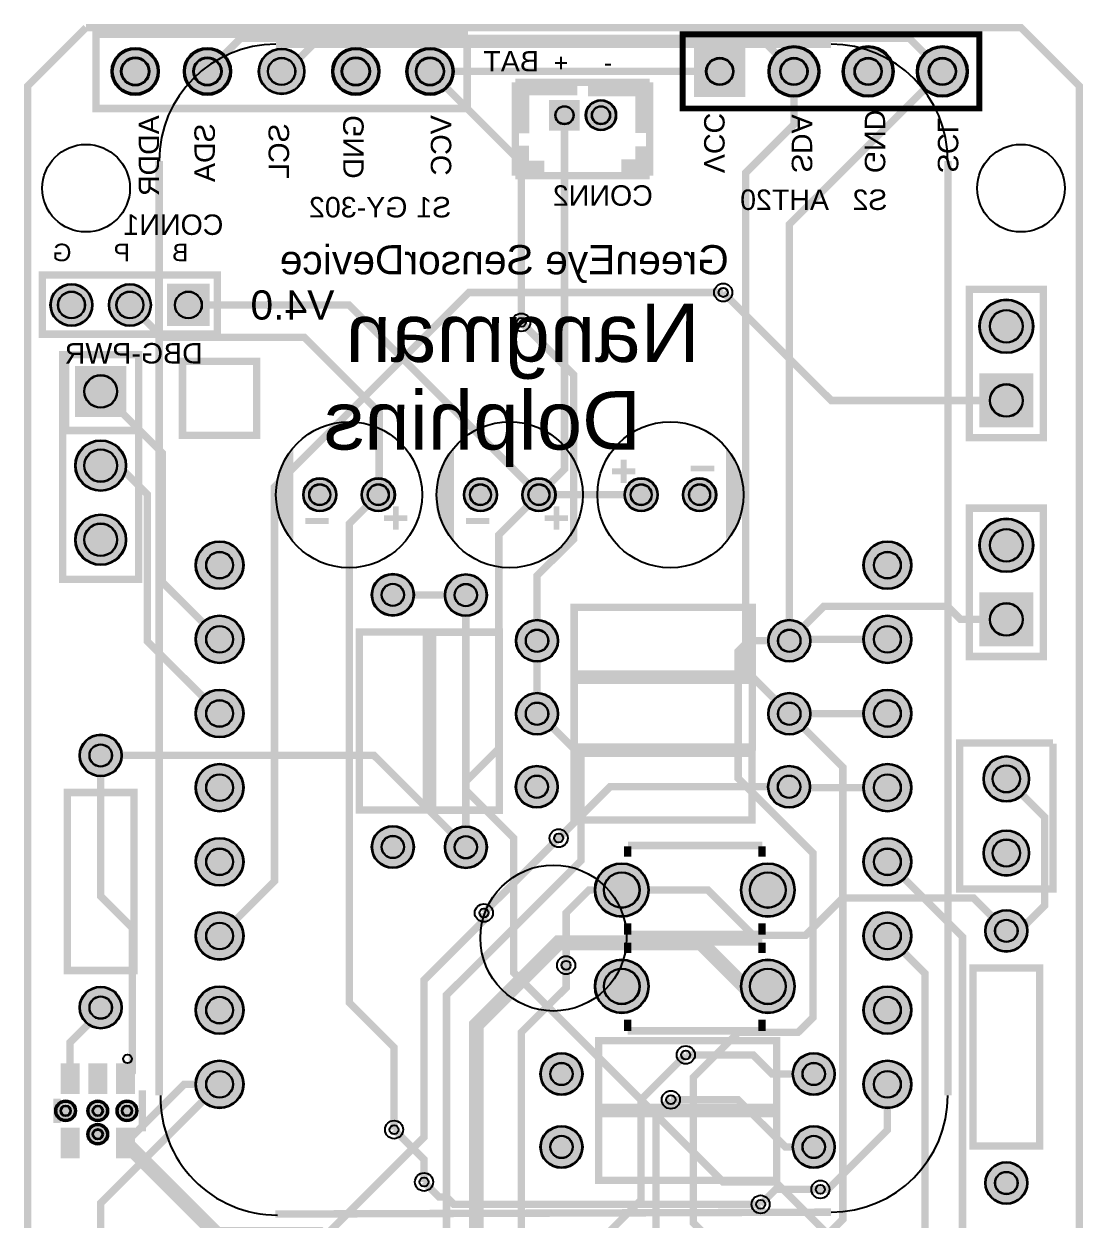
# Model space of a CAD drawing. Header units: millimetres. Extents: x -23 to 13, y -8 to 130.
# Drawn here: x -23.17 to 13.09, y 89.32 to 130.29 of the extents above; entities that cross this region are included whole.
import ezdxf

# ---------------------------------------------------------------- set-up
doc = ezdxf.new("R2010")
doc.units = ezdxf.units.MM
for name, color, linetype, true_color in [('BoardOutLine', 7, 'Continuous', 0xff00ff), ('BottomLayer', 7, 'Continuous', 0x0000ff), ('BottomSilkLayer', 7, 'Continuous', 0x66cc33), ('BottomSolderMaskLayer', 7, 'Continuous', 0xaa00ff), ('Document', 7, 'Continuous', 0xffffff), ('Hole', 7, 'Continuous', 0x222222), ('Multi-Layer', 7, 'Continuous', 0xc0c0c0), ('TopLayer', 7, 'Continuous', 0xff0000), ('TopPasteMaskLayer', 7, 'Continuous', 0x808080), ('TopSilkLayer', 7, 'Continuous', 0xffcc00), ('TopSolderMaskLayer', 7, 'Continuous', 0x800080)]:
    doc.layers.add(name, color=color, linetype=linetype, true_color=true_color)
doc.styles.get("Standard").update_dxf_attribs({"font": 'arial.ttf'})

msp = doc.modelspace()

# ---------------------------------------------------------------- hatches: boundary and pattern name
at = {"layer": 'BottomSolderMaskLayer'}
for points in [[(-20.171, 128.66, 1), (-18.545, 128.66, 1)], [(-17.699, 128.66, 1), (-16.074, 128.66, 1)], [(-12.619, 128.66, 1), (-10.994, 128.66, 1)], [(-10.079, 128.66, 1), (-8.454, 128.66, 1)], [(-0.226, 127.784), (1.526, 127.784), (1.526, 129.536), (-0.226, 129.536)], [(2.314, 128.66, 1), (4.066, 128.66, 1)], [(4.854, 128.66, 1), (6.606, 128.66, 1)], [(7.394, 128.66, 1), (9.146, 128.66, 1)], [(-15.134, 128.66, 1), (-13.559, 128.66, 1)], [(-4.14, 127.685), (-5.19, 127.685), (-5.19, 126.635), (-4.14, 126.635)], [(-3.941, 127.16, 1), (-2.89, 127.16, 1)], [(-22.265, 120.66, 1), (-20.814, 120.66, 1)], [(-20.265, 120.66, 1), (-18.814, 120.66, 1)], [(-16.815, 121.385), (-18.265, 121.385), (-18.265, 119.935), (-16.815, 119.935)], [(9.535, 119.93, 1), (11.386, 119.93, 1)], [(-19.665, 118.575), (-19.665, 116.825), (-21.415, 116.825), (-21.415, 118.575)], [(9.535, 116.465), (9.535, 118.315), (11.385, 118.315), (11.385, 116.465)], [(-21.415, 115.16, 1), (-19.665, 115.16, 1)], [(-13.615, 114.16, 1), (-12.465, 114.16, 1)], [(-11.615, 114.16, 1), (-10.465, 114.16, 1)], [(-8.115, 114.16, 1), (-6.965, 114.16, 1)], [(-6.115, 114.16, 1), (-4.965, 114.16, 1)], [(-2.615, 114.16, 1), (-1.465, 114.16, 1)], [(-0.615, 114.16, 1), (0.535, 114.16, 1)], [(-21.415, 112.62, 1), (-19.665, 112.62, 1)], [(9.535, 112.43, 1), (11.386, 112.43, 1)], [(-17.295, 111.749, 1), (-15.645, 111.749, 1)], [(5.565, 111.749, 1), (7.215, 111.749, 1)], [(-11.265, 110.733, 1), (-9.815, 110.733, 1)], [(-8.765, 110.724, 1), (-7.315, 110.724, 1)], [(9.535, 108.965), (9.535, 110.815), (11.385, 110.815), (11.385, 108.965)], [(-17.295, 109.209, 1), (-15.645, 109.209, 1)], [(-6.329, 109.16, 1), (-4.879, 109.16, 1)], [(2.307, 109.16, 1), (3.757, 109.16, 1)], [(5.565, 109.209, 1), (7.215, 109.209, 1)], [(-17.295, 106.669, 1), (-15.645, 106.669, 1)], [(-6.329, 106.66, 1), (-4.879, 106.66, 1)], [(2.307, 106.66, 1), (3.757, 106.66, 1)], [(5.565, 106.669, 1), (7.215, 106.669, 1)], [(-21.265, 105.232, 1), (-19.815, 105.232, 1)], [(-17.295, 104.129, 1), (-15.645, 104.129, 1)], [(-6.337, 104.16, 1), (-4.887, 104.16, 1)], [(2.299, 104.16, 1), (3.749, 104.16, 1)], [(5.565, 104.129, 1), (7.215, 104.129, 1)], [(9.673, 104.43, 1), (11.247, 104.43, 1)], [(-11.265, 102.097, 1), (-9.815, 102.097, 1)], [(-8.765, 102.088, 1), (-7.315, 102.088, 1)], [(9.673, 101.89, 1), (11.247, 101.89, 1)], [(-17.295, 101.589, 1), (-15.645, 101.589, 1)], [(5.565, 101.589, 1), (7.215, 101.589, 1)], [(-3.629, 100.623, 1), (-1.778, 100.623, 1)], [(1.371, 100.623, 1), (3.222, 100.623, 1)], [(-17.295, 99.049, 1), (-15.645, 99.049, 1)], [(5.565, 99.049, 1), (7.215, 99.049, 1)], [(9.735, 99.224, 1), (11.185, 99.224, 1)], [(-3.629, 97.324, 1), (-1.778, 97.324, 1)], [(1.371, 97.324, 1), (3.222, 97.324, 1)], [(-21.265, 96.596, 1), (-19.815, 96.596, 1)], [(-17.295, 96.509, 1), (-15.645, 96.509, 1)], [(5.565, 96.509, 1), (7.215, 96.509, 1)], [(-5.492, 94.323, 1), (-4.042, 94.323, 1)], [(3.144, 94.323, 1), (4.594, 94.323, 1)], [(-17.295, 93.969, 1), (-15.645, 93.969, 1)], [(5.565, 93.969, 1), (7.215, 93.969, 1)], [(-22.101, 93.06, 1), (-21.379, 93.06, 1)], [(-21.001, 93.06, 1), (-20.279, 93.06, 1)], [(-20.001, 93.06, 1), (-19.279, 93.06, 1)], [(-21.001, 92.26, 1), (-20.279, 92.26, 1)], [(-5.492, 91.823, 1), (-4.042, 91.823, 1)], [(3.144, 91.823, 1), (4.594, 91.823, 1)], [(9.735, 90.588, 1), (11.185, 90.588, 1)]]:
    msp.add_hatch(color=256, dxfattribs=at).paths.add_polyline_path(points)
at = {"layer": 'Document'}
for points in [[(-4.34, 128.26), (-4.34, 127.96), (-6.04, 127.96), (-6.04, 126.66), (-6.34, 126.66), (-6.34, 128.26)], [(-3.74, 128.26), (-3.74, 127.96), (-2.04, 127.96), (-2.04, 126.66), (-1.74, 126.66), (-1.74, 128.26)], [(-6.04, 125.96), (-6.34, 125.96), (-6.34, 125.06), (-5.44, 125.06), (-5.44, 125.46), (-6.04, 125.46)], [(-2.59, 125.41), (-2.59, 125.11), (-1.69, 125.11), (-1.69, 126.01), (-2.09, 126.01), (-2.09, 125.41)], [(-2.74, 114.66), (-2.74, 115.36), (-2.54, 115.36), (-2.54, 114.56), (-2.74, 114.56)], [(-0.24, 115.16), (0.46, 115.16), (0.46, 114.96), (-0.34, 114.96), (-0.34, 115.16)], [(-2.94, 115.06), (-2.24, 115.06), (-2.24, 114.86), (-3.04, 114.86), (-3.04, 115.06)], [(-10.34, 113.66), (-10.34, 112.96), (-10.54, 112.96), (-10.54, 113.76), (-10.34, 113.76)], [(-4.84, 113.66), (-4.84, 112.96), (-5.04, 112.96), (-5.04, 113.76), (-4.84, 113.76)], [(-12.84, 113.16), (-13.54, 113.16), (-13.54, 113.36), (-12.74, 113.36), (-12.74, 113.16)], [(-10.14, 113.26), (-10.84, 113.26), (-10.84, 113.46), (-10.04, 113.46), (-10.04, 113.26)], [(-7.34, 113.16), (-8.04, 113.16), (-8.04, 113.36), (-7.24, 113.36), (-7.24, 113.16)], [(-4.64, 113.26), (-5.34, 113.26), (-5.34, 113.46), (-4.54, 113.46), (-4.54, 113.26)]]:
    msp.add_hatch(color=256, dxfattribs=at).paths.add_polyline_path(points)
at = {"layer": 'Multi-Layer'}
for points in [[(-0.176, 127.835), (1.475, 127.835), (1.475, 129.486), (-0.176, 129.486)], [(2.364, 128.66, 1), (4.015, 128.66, 1)], [(4.904, 128.66, 1), (6.555, 128.66, 1)], [(7.444, 128.66, 1), (9.095, 128.66, 1)], [(-20.12, 128.66, 1), (-18.596, 128.66, 1)], [(-17.648, 128.66, 1), (-16.124, 128.66, 1)], [(-15.108, 128.66, 1), (-13.584, 128.66, 1)], [(-12.568, 128.66, 1), (-11.044, 128.66, 1)], [(-10.028, 128.66, 1), (-8.504, 128.66, 1)], [(-4.165, 127.66), (-5.165, 127.66), (-5.165, 126.66), (-4.165, 126.66)], [(-3.915, 127.16, 1), (-2.915, 127.16, 1)], [(-22.24, 120.66, 1), (-20.84, 120.66, 1)], [(-20.24, 120.66, 1), (-18.84, 120.66, 1)], [(-16.84, 121.36), (-18.24, 121.36), (-18.24, 119.96), (-16.84, 119.96)], [(9.56, 119.93, 1), (11.36, 119.93, 1)], [(-19.69, 118.55), (-19.69, 116.85), (-21.39, 116.85), (-21.39, 118.55)], [(9.56, 116.49), (9.56, 118.29), (11.36, 118.29), (11.36, 116.49)], [(-21.39, 115.16, 1), (-19.69, 115.16, 1)], [(-13.59, 114.16, 1), (-12.49, 114.16, 1)], [(-11.59, 114.16, 1), (-10.49, 114.16, 1)], [(-8.09, 114.16, 1), (-6.99, 114.16, 1)], [(-6.09, 114.16, 1), (-4.99, 114.16, 1)], [(-2.59, 114.16, 1), (-1.49, 114.16, 1)], [(-0.59, 114.16, 1), (0.51, 114.16, 1)], [(-21.39, 112.62, 1), (-19.69, 112.62, 1)], [(9.56, 112.43, 1), (11.36, 112.43, 1)], [(-17.27, 111.749, 1), (-15.67, 111.749, 1)], [(5.59, 111.749, 1), (7.19, 111.749, 1)], [(-11.24, 110.733, 1), (-9.84, 110.733, 1)], [(-8.74, 110.724, 1), (-7.34, 110.724, 1)], [(9.56, 108.99), (9.56, 110.79), (11.36, 110.79), (11.36, 108.99)], [(-17.27, 109.209, 1), (-15.67, 109.209, 1)], [(-6.304, 109.16, 1), (-4.904, 109.16, 1)], [(2.332, 109.16, 1), (3.732, 109.16, 1)], [(5.59, 109.209, 1), (7.19, 109.209, 1)], [(-17.27, 106.669, 1), (-15.67, 106.669, 1)], [(-6.304, 106.66, 1), (-4.904, 106.66, 1)], [(2.332, 106.66, 1), (3.732, 106.66, 1)], [(5.59, 106.669, 1), (7.19, 106.669, 1)], [(-21.24, 105.232, 1), (-19.84, 105.232, 1)], [(-17.27, 104.129, 1), (-15.67, 104.129, 1)], [(5.59, 104.129, 1), (7.19, 104.129, 1)], [(9.698, 104.43, 1), (11.222, 104.43, 1)], [(-6.312, 104.16, 1), (-4.912, 104.16, 1)], [(2.324, 104.16, 1), (3.724, 104.16, 1)], [(-11.24, 102.097, 1), (-9.84, 102.097, 1)], [(-8.74, 102.088, 1), (-7.34, 102.088, 1)], [(9.698, 101.89, 1), (11.222, 101.89, 1)], [(-17.27, 101.589, 1), (-15.67, 101.589, 1)], [(5.59, 101.589, 1), (7.19, 101.589, 1)], [(-3.604, 100.623, 1), (-1.804, 100.623, 1)], [(1.396, 100.623, 1), (3.196, 100.623, 1)], [(-17.27, 99.049, 1), (-15.67, 99.049, 1)], [(5.59, 99.049, 1), (7.19, 99.049, 1)], [(9.76, 99.224, 1), (11.16, 99.224, 1)], [(-3.603, 97.324, 1), (-1.803, 97.324, 1)], [(1.397, 97.324, 1), (3.197, 97.324, 1)], [(-21.24, 96.596, 1), (-19.84, 96.596, 1)], [(-17.27, 96.509, 1), (-15.67, 96.509, 1)], [(5.59, 96.509, 1), (7.19, 96.509, 1)], [(-17.27, 93.969, 1), (-15.67, 93.969, 1)], [(-5.467, 94.323, 1), (-4.067, 94.323, 1)], [(3.169, 94.323, 1), (4.569, 94.323, 1)], [(5.59, 93.969, 1), (7.19, 93.969, 1)], [(-5.467, 91.823, 1), (-4.067, 91.823, 1)], [(3.169, 91.823, 1), (4.569, 91.823, 1)], [(9.76, 90.588, 1), (11.16, 90.588, 1)]]:
    msp.add_hatch(color=256, dxfattribs=at).paths.add_polyline_path(points)
at = {"layer": 'TopLayer'}
for points in [[(-21.29, 93.66), (-21.89, 93.66), (-21.89, 94.66), (-21.29, 94.66)], [(-20.34, 93.66), (-20.94, 93.66), (-20.94, 94.66), (-20.34, 94.66)], [(-19.39, 93.66), (-19.99, 93.66), (-19.99, 94.66), (-19.39, 94.66)], [(-21.29, 91.46), (-21.89, 91.46), (-21.89, 92.46), (-21.29, 92.46)], [(-19.39, 91.46), (-19.99, 91.46), (-19.99, 92.46), (-19.39, 92.46)]]:
    msp.add_hatch(color=256, dxfattribs=at).paths.add_polyline_path(points)
at = {"layer": 'TopPasteMaskLayer'}
for points in [[(-21.29, 93.66), (-21.89, 93.66), (-21.89, 94.66), (-21.29, 94.66)], [(-20.34, 93.66), (-20.94, 93.66), (-20.94, 94.66), (-20.34, 94.66)], [(-19.39, 93.66), (-19.99, 93.66), (-19.99, 94.66), (-19.39, 94.66)], [(-21.29, 91.46), (-21.89, 91.46), (-21.89, 92.46), (-21.29, 92.46)], [(-19.39, 91.46), (-19.99, 91.46), (-19.99, 92.46), (-19.39, 92.46)]]:
    msp.add_hatch(color=256, dxfattribs=at).paths.add_polyline_path(points)
at = {"layer": 'TopSilkLayer'}
for points in [[(-13.945, 112.509), (-13.945, 115.684), (-13.951, 115.678), (-13.998, 115.629), (-14.044, 115.579), (-14.087, 115.528), (-14.13, 115.475), (-14.17, 115.422), (-14.209, 115.366), (-14.246, 115.31), (-14.281, 115.253), (-14.315, 115.194), (-14.346, 115.134), (-14.376, 115.074), (-14.403, 115.012), (-14.429, 114.95), (-14.453, 114.887), (-14.475, 114.823), (-14.495, 114.759), (-14.513, 114.694), (-14.528, 114.628), (-14.542, 114.562), (-14.554, 114.496), (-14.563, 114.429), (-14.57, 114.362), (-14.576, 114.295), (-14.579, 114.227), (-14.58, 114.16), (-14.58, 113.989), (-14.579, 113.928), (-14.576, 113.866), (-14.57, 113.804), (-14.562, 113.743), (-14.552, 113.681), (-14.54, 113.621), (-14.526, 113.561), (-14.51, 113.501), (-14.491, 113.442), (-14.471, 113.383), (-14.448, 113.326), (-14.423, 113.269), (-14.397, 113.213), (-14.368, 113.158), (-14.337, 113.104), (-14.305, 113.052), (-14.27, 113), (-14.234, 112.95), (-14.196, 112.901), (-14.156, 112.854), (-14.115, 112.808), (-14.072, 112.763)], [(-8.445, 112.509), (-8.445, 115.684), (-8.451, 115.678), (-8.498, 115.629), (-8.544, 115.579), (-8.587, 115.528), (-8.63, 115.475), (-8.67, 115.422), (-8.709, 115.366), (-8.746, 115.31), (-8.781, 115.253), (-8.815, 115.194), (-8.846, 115.134), (-8.876, 115.074), (-8.903, 115.012), (-8.929, 114.95), (-8.953, 114.887), (-8.975, 114.823), (-8.995, 114.759), (-9.013, 114.694), (-9.028, 114.628), (-9.042, 114.562), (-9.054, 114.496), (-9.063, 114.429), (-9.07, 114.362), (-9.076, 114.295), (-9.079, 114.227), (-9.08, 114.16), (-9.08, 113.989), (-9.079, 113.928), (-9.076, 113.866), (-9.07, 113.804), (-9.062, 113.743), (-9.052, 113.681), (-9.04, 113.621), (-9.026, 113.561), (-9.01, 113.501), (-8.991, 113.442), (-8.971, 113.383), (-8.948, 113.326), (-8.923, 113.269), (-8.897, 113.213), (-8.868, 113.158), (-8.837, 113.104), (-8.805, 113.052), (-8.77, 113), (-8.734, 112.95), (-8.696, 112.901), (-8.656, 112.854), (-8.615, 112.808), (-8.572, 112.763)], [(0.865, 115.811), (0.865, 112.636), (0.871, 112.642), (0.918, 112.691), (0.964, 112.741), (1.007, 112.792), (1.05, 112.845), (1.09, 112.898), (1.129, 112.954), (1.166, 113.01), (1.201, 113.067), (1.235, 113.126), (1.266, 113.186), (1.296, 113.246), (1.323, 113.308), (1.349, 113.37), (1.373, 113.433), (1.395, 113.497), (1.415, 113.561), (1.433, 113.626), (1.448, 113.692), (1.462, 113.758), (1.474, 113.824), (1.483, 113.891), (1.49, 113.958), (1.496, 114.025), (1.499, 114.093), (1.5, 114.16), (1.5, 114.331), (1.499, 114.393), (1.496, 114.454), (1.49, 114.516), (1.482, 114.577), (1.472, 114.639), (1.46, 114.699), (1.446, 114.76), (1.43, 114.819), (1.411, 114.878), (1.391, 114.937), (1.368, 114.994), (1.343, 115.051), (1.317, 115.107), (1.288, 115.162), (1.257, 115.216), (1.225, 115.268), (1.19, 115.32), (1.154, 115.37), (1.116, 115.419), (1.076, 115.466), (1.035, 115.512), (0.992, 115.557)], [(-2.74, 114.66), (-2.74, 115.36), (-2.54, 115.36), (-2.54, 114.56), (-2.74, 114.56)], [(-0.24, 115.16), (0.46, 115.16), (0.46, 114.96), (-0.34, 114.96), (-0.34, 115.16)], [(-2.94, 115.06), (-2.24, 115.06), (-2.24, 114.86), (-3.04, 114.86), (-3.04, 115.06)], [(-10.34, 113.66), (-10.34, 112.96), (-10.54, 112.96), (-10.54, 113.76), (-10.34, 113.76)], [(-4.84, 113.66), (-4.84, 112.96), (-5.04, 112.96), (-5.04, 113.76), (-4.84, 113.76)], [(-12.84, 113.16), (-13.54, 113.16), (-13.54, 113.36), (-12.74, 113.36), (-12.74, 113.16)], [(-10.14, 113.26), (-10.84, 113.26), (-10.84, 113.46), (-10.04, 113.46), (-10.04, 113.26)], [(-7.34, 113.16), (-8.04, 113.16), (-8.04, 113.36), (-7.24, 113.36), (-7.24, 113.16)], [(-4.64, 113.26), (-5.34, 113.26), (-5.34, 113.46), (-4.54, 113.46), (-4.54, 113.26)]]:
    msp.add_hatch(color=256, dxfattribs=at).paths.add_polyline_path(points)
at = {"layer": 'TopSolderMaskLayer'}
for points in [[(-20.171, 128.66, 1), (-18.545, 128.66, 1)], [(-17.699, 128.66, 1), (-16.074, 128.66, 1)], [(-12.619, 128.66, 1), (-10.994, 128.66, 1)], [(-10.079, 128.66, 1), (-8.454, 128.66, 1)], [(-0.226, 127.784), (1.526, 127.784), (1.526, 129.536), (-0.226, 129.536)], [(2.314, 128.66, 1), (4.066, 128.66, 1)], [(4.854, 128.66, 1), (6.606, 128.66, 1)], [(7.394, 128.66, 1), (9.146, 128.66, 1)], [(-15.134, 128.66, 1), (-13.559, 128.66, 1)], [(-4.14, 127.685), (-5.19, 127.685), (-5.19, 126.635), (-4.14, 126.635)], [(-3.941, 127.16, 1), (-2.89, 127.16, 1)], [(-22.265, 120.66, 1), (-20.814, 120.66, 1)], [(-20.265, 120.66, 1), (-18.814, 120.66, 1)], [(-16.815, 121.385), (-18.265, 121.385), (-18.265, 119.935), (-16.815, 119.935)], [(9.535, 119.93, 1), (11.386, 119.93, 1)], [(-19.665, 118.575), (-19.665, 116.825), (-21.415, 116.825), (-21.415, 118.575)], [(9.535, 116.465), (9.535, 118.315), (11.385, 118.315), (11.385, 116.465)], [(-21.415, 115.16, 1), (-19.665, 115.16, 1)], [(-13.615, 114.16, 1), (-12.465, 114.16, 1)], [(-11.615, 114.16, 1), (-10.465, 114.16, 1)], [(-8.115, 114.16, 1), (-6.965, 114.16, 1)], [(-6.115, 114.16, 1), (-4.965, 114.16, 1)], [(-2.615, 114.16, 1), (-1.465, 114.16, 1)], [(-0.615, 114.16, 1), (0.535, 114.16, 1)], [(-21.415, 112.62, 1), (-19.665, 112.62, 1)], [(9.535, 112.43, 1), (11.386, 112.43, 1)], [(-17.295, 111.749, 1), (-15.645, 111.749, 1)], [(5.565, 111.749, 1), (7.215, 111.749, 1)], [(-11.265, 110.733, 1), (-9.815, 110.733, 1)], [(-8.765, 110.724, 1), (-7.315, 110.724, 1)], [(9.535, 108.965), (9.535, 110.815), (11.385, 110.815), (11.385, 108.965)], [(-17.295, 109.209, 1), (-15.645, 109.209, 1)], [(-6.329, 109.16, 1), (-4.879, 109.16, 1)], [(2.307, 109.16, 1), (3.757, 109.16, 1)], [(5.565, 109.209, 1), (7.215, 109.209, 1)], [(-17.295, 106.669, 1), (-15.645, 106.669, 1)], [(-6.329, 106.66, 1), (-4.879, 106.66, 1)], [(2.307, 106.66, 1), (3.757, 106.66, 1)], [(5.565, 106.669, 1), (7.215, 106.669, 1)], [(-21.265, 105.232, 1), (-19.815, 105.232, 1)], [(-17.295, 104.129, 1), (-15.645, 104.129, 1)], [(-6.337, 104.16, 1), (-4.887, 104.16, 1)], [(2.299, 104.16, 1), (3.749, 104.16, 1)], [(5.565, 104.129, 1), (7.215, 104.129, 1)], [(9.673, 104.43, 1), (11.247, 104.43, 1)], [(-11.265, 102.097, 1), (-9.815, 102.097, 1)], [(-8.765, 102.088, 1), (-7.315, 102.088, 1)], [(9.673, 101.89, 1), (11.247, 101.89, 1)], [(-17.295, 101.589, 1), (-15.645, 101.589, 1)], [(5.565, 101.589, 1), (7.215, 101.589, 1)], [(-3.629, 100.623, 1), (-1.778, 100.623, 1)], [(1.371, 100.623, 1), (3.222, 100.623, 1)], [(-17.295, 99.049, 1), (-15.645, 99.049, 1)], [(5.565, 99.049, 1), (7.215, 99.049, 1)], [(9.735, 99.224, 1), (11.185, 99.224, 1)], [(-3.629, 97.324, 1), (-1.778, 97.324, 1)], [(1.371, 97.324, 1), (3.222, 97.324, 1)], [(-21.265, 96.596, 1), (-19.815, 96.596, 1)], [(-17.295, 96.509, 1), (-15.645, 96.509, 1)], [(5.565, 96.509, 1), (7.215, 96.509, 1)], [(-5.492, 94.323, 1), (-4.042, 94.323, 1)], [(3.144, 94.323, 1), (4.594, 94.323, 1)], [(-21.265, 93.635), (-21.915, 93.635), (-21.915, 94.685), (-21.265, 94.685)], [(-20.315, 93.635), (-20.965, 93.635), (-20.965, 94.685), (-20.315, 94.685)], [(-19.365, 93.635), (-20.015, 93.635), (-20.015, 94.685), (-19.365, 94.685)], [(-17.295, 93.969, 1), (-15.645, 93.969, 1)], [(5.565, 93.969, 1), (7.215, 93.969, 1)], [(-22.101, 93.06, 1), (-21.379, 93.06, 1)], [(-21.001, 93.06, 1), (-20.279, 93.06, 1)], [(-20.001, 93.06, 1), (-19.279, 93.06, 1)], [(-21.001, 92.26, 1), (-20.279, 92.26, 1)], [(-21.265, 91.435), (-21.915, 91.435), (-21.915, 92.485), (-21.265, 92.485)], [(-19.365, 91.435), (-20.015, 91.435), (-20.015, 92.485), (-19.365, 92.485)], [(-5.492, 91.823, 1), (-4.042, 91.823, 1)], [(3.144, 91.823, 1), (4.594, 91.823, 1)], [(9.735, 90.588, 1), (11.185, 90.588, 1)]]:
    msp.add_hatch(color=256, dxfattribs=at).paths.add_polyline_path(points)

# ---------------------------------------------------------------- linework, layer by layer
at = {"layer": 'BoardOutLine', "const_width": 0.254}
for points in [[(-9.54, -0.841), (-9.54, -3.841), (-12.1, -7.9), (-23.041, 1.696), (-23.04, 128.161), (-21.041, 130.16)], [(-21.041, 130.16), (10.961, 130.16), (12.251, 128.869), (12.959, 128.161), (12.959, 66.159), (12.959, 1.696), (2, -7.9), (-0.541, -3.841), (-0.541, -0.841), (-0.541, 64.16), (-2.54, 66.159), (-7.541, 66.159)]]:
    msp.add_lwpolyline(points, dxfattribs=at)
at = {"layer": 'BottomLayer', "const_width": 0.254}
for points in [[(-16.886, 128.66), (-15.754, 129.792), (2.058, 129.792), (3.19, 128.66)], [(3.032, 106.66), (1.536, 108.156), (1.536, 125.184), (3.19, 126.838), (3.19, 128.66)], [(3.032, 109.16), (3.032, 123.422), (8.27, 128.66)], [(-16.47, 99.049), (-14.592, 100.927), (-14.592, 114.432), (-7.936, 121.088), (0.768, 121.088)], [(-6.144, 120.064), (-4.352, 118.272), (-4.352, 112.64), (-5.604, 111.388), (-5.604, 109.16)], [(-11.04, 114.16), (-12.032, 113.168), (-12.032, 96.768), (-10.496, 95.232), (-10.496, 92.416)], [(-8.041, 110.723), (-10.541, 110.734)], [(11.524, 82.161), (11.024, 82.161), (2.561, 90.624), (0.767, 90.624), (-6.4, 97.792), (-6.4, 102.4), (-8.041, 104.041), (-8.041, 110.723)], [(3.032, 109.16), (4.208, 110.336), (8.448, 110.336), (8.894, 109.89), (10.46, 109.89)], [(3.032, 109.16), (3.081, 109.209), (6.39, 109.209)], [(3.033, 106.659), (6.391, 106.67)], [(-4.864, 102.4), (-3.104, 104.16), (3.024, 104.16)], [(3.024, 104.16), (3.055, 104.129), (6.39, 104.129)], [(-4.608, 98.048), (-4.608, 99.84), (-3.825, 100.623), (-2.704, 100.623)], [(10.46, 99.224), (9.332, 100.352), (4.864, 100.352), (3.584, 99.072), (1.792, 99.072), (0.241, 100.623), (-2.704, 100.623)], [(-14.08, 87.552), (-9.472, 92.16), (-9.472, 97.536), (-7.424, 99.584), (-7.424, 99.84)], [(-0.512, 94.976), (1.792, 94.976), (2.445, 94.323), (3.868, 94.323)], [(-16.47, 93.969), (-20.54, 89.899), (-20.54, 87.93)], [(4.096, 90.368), (4.352, 90.368), (6.39, 92.406), (6.39, 93.969)], [(-1.024, 93.44), (1.28, 93.44), (2.896, 91.824), (3.868, 91.824)], [(-9.472, 90.624), (-8.96, 90.112), (-8.704, 90.112), (-8.448, 89.856), (2.048, 89.856)]]:
    msp.add_lwpolyline(points, dxfattribs=at)
at = {"layer": 'BottomSilkLayer'}
for points, const_width in [([(-20.697, 127.39), (-20.697, 129.93), (-18.411, 129.93), (-15.363, 129.93), (-7.969, 129.93), (-7.997, 129.93), (-7.997, 127.39), (-20.697, 127.39)], 0.254), ([(1.285, 127.39), (9.54, 127.39), (9.54, 129.93), (-0.62, 129.93), (-0.62, 127.39), (1.285, 127.39)], 0.203), ([(-16.549, 121.685), (-22.541, 121.685), (-22.541, 119.66), (-16.549, 119.66), (-16.549, 121.685)], 0.254)]:
    msp.add_lwpolyline(points, close=True, dxfattribs=dict(at, const_width=const_width))
at = {"layer": 'BottomSilkLayer', "const_width": 0.254}
for points in [[(-4.357, 128.29), (-4.357, 127.971), (-5.995, 127.971), (-5.995, 126.668), (-6.347, 126.668)], [(-1.747, 128.29), (-6.347, 128.29)], [(-6.347, 128.29), (-6.347, 125.09)], [(-3.734, 128.29), (-3.734, 127.938), (-2.111, 127.938), (-2.111, 126.676), (-1.747, 126.676)], [(-1.747, 128.29), (-1.747, 125.09)], [(-6.347, 125.988), (-6.003, 125.988), (-6.003, 125.472), (-5.479, 125.472), (-5.479, 125.09)], [(-1.747, 125.972), (-2.111, 125.972), (-2.111, 125.521), (-2.595, 125.521), (-2.595, 125.09)], [(-1.747, 125.09), (-6.347, 125.09)], [(-18.554, 121.685), (-18.554, 119.66)]]:
    msp.add_lwpolyline(points, dxfattribs=at)
at = {"layer": 'BottomSolderMaskLayer'}
for centre, radius in [((-19.358, 128.66), 0.813), ((-16.886, 128.66), 0.813), ((-11.806, 128.66), 0.813), ((-9.266, 128.66), 0.813), ((3.19, 128.66), 0.876), ((5.73, 128.66), 0.876), ((8.27, 128.66), 0.876), ((-19.358, 128.66), 0.488), ((-16.887, 128.66), 0.488), ((-14.346, 128.66), 0.787), ((-14.347, 128.66), 0.472), ((-11.807, 128.66), 0.488), ((-9.267, 128.66), 0.488), ((0.65, 128.66), 0.472), ((3.19, 128.66), 0.472), ((5.73, 128.66), 0.472), ((8.27, 128.66), 0.472), ((-4.665, 127.16), 0.315), ((-3.415, 127.16), 0.525), ((-3.415, 127.16), 0.315), ((-21.54, 120.66), 0.725), ((-19.54, 120.66), 0.725), ((-21.54, 120.66), 0.466), ((-19.54, 120.66), 0.466), ((-17.54, 120.66), 0.466), ((10.46, 119.93), 0.925), ((10.46, 119.93), 0.566), ((-20.54, 117.7), 0.566), ((10.46, 117.39), 0.566), ((-20.54, 115.16), 0.875), ((-20.54, 115.16), 0.566), ((-13.04, 114.16), 0.575), ((-11.04, 114.16), 0.575), ((-7.54, 114.16), 0.575), ((-5.54, 114.16), 0.575), ((-2.04, 114.16), 0.575), ((-0.04, 114.16), 0.575), ((-13.04, 114.16), 0.366), ((-11.04, 114.16), 0.366), ((-7.54, 114.16), 0.366), ((-5.54, 114.16), 0.366), ((-2.04, 114.16), 0.366), ((-0.04, 114.16), 0.366), ((-20.54, 112.62), 0.875), ((-20.54, 112.62), 0.566), ((10.46, 112.43), 0.925), ((10.46, 112.43), 0.566), ((-16.47, 111.749), 0.825), ((6.39, 111.749), 0.825), ((-16.47, 111.749), 0.464), ((6.39, 111.749), 0.464), ((-10.54, 110.733), 0.725), ((-8.04, 110.724), 0.725), ((-10.54, 110.733), 0.388), ((-8.04, 110.724), 0.388), ((10.46, 109.89), 0.566), ((-16.47, 109.209), 0.825), ((-5.604, 109.16), 0.725), ((3.032, 109.16), 0.725), ((6.39, 109.209), 0.825), ((-16.47, 109.209), 0.464), ((-5.604, 109.16), 0.388), ((3.032, 109.16), 0.388), ((6.39, 109.209), 0.464), ((-16.47, 106.669), 0.825), ((-5.604, 106.66), 0.725), ((3.032, 106.66), 0.725), ((6.39, 106.669), 0.825), ((-16.47, 106.669), 0.464), ((-5.604, 106.66), 0.388), ((3.032, 106.66), 0.388), ((6.39, 106.669), 0.464), ((-20.54, 105.232), 0.725), ((-20.54, 105.232), 0.388), ((-16.47, 104.129), 0.825), ((-5.612, 104.16), 0.725), ((3.024, 104.16), 0.725), ((6.39, 104.129), 0.825), ((10.46, 104.43), 0.787), ((10.46, 104.43), 0.472), ((-16.47, 104.129), 0.464), ((-5.612, 104.16), 0.388), ((3.024, 104.16), 0.388), ((6.39, 104.129), 0.464), ((-10.54, 102.097), 0.725), ((-10.54, 102.097), 0.388), ((-8.04, 102.088), 0.725), ((-8.04, 102.088), 0.388), ((10.46, 101.89), 0.787), ((-16.47, 101.589), 0.825), ((-16.47, 101.589), 0.464), ((6.39, 101.589), 0.825), ((6.39, 101.589), 0.464), ((10.46, 101.89), 0.472), ((-2.704, 100.623), 0.925), ((-2.704, 100.623), 0.617), ((2.296, 100.623), 0.925), ((2.296, 100.623), 0.617), ((-16.47, 99.049), 0.825), ((6.39, 99.049), 0.825), ((10.46, 99.224), 0.725), ((10.46, 99.224), 0.388), ((-16.47, 99.049), 0.464), ((6.39, 99.049), 0.464), ((-2.703, 97.324), 0.925), ((-2.704, 97.323), 0.617), ((2.297, 97.324), 0.925), ((2.296, 97.323), 0.617), ((-20.54, 96.596), 0.725), ((-16.47, 96.509), 0.825), ((6.39, 96.509), 0.825), ((-20.54, 96.596), 0.388), ((-16.47, 96.509), 0.464), ((6.39, 96.509), 0.464), ((-4.767, 94.323), 0.725), ((3.869, 94.323), 0.725), ((-16.47, 93.969), 0.825), ((-4.768, 94.323), 0.388), ((3.868, 94.323), 0.388), ((6.39, 93.969), 0.825), ((-16.47, 93.969), 0.464), ((6.39, 93.969), 0.464), ((-21.74, 93.06), 0.361), ((-20.64, 93.06), 0.361), ((-19.64, 93.06), 0.361), ((-21.74, 93.06), 0.18), ((-20.64, 93.06), 0.18), ((-19.64, 93.06), 0.18), ((-20.64, 92.26), 0.361), ((-20.64, 92.26), 0.18), ((-4.767, 91.823), 0.725), ((-4.768, 91.824), 0.388), ((3.869, 91.823), 0.725), ((3.868, 91.824), 0.388), ((10.46, 90.588), 0.725), ((10.46, 90.588), 0.388)]:
    msp.add_circle(centre, radius, dxfattribs=at)
at = {"layer": 'Document'}
msp.add_circle((-19.624, 94.838), 0.15, dxfattribs=at)
at = {"layer": 'Hole'}
for centre in [(0.768, 121.088), (-6.144, 120.064), (-4.864, 102.4), (-7.424, 99.84), (-4.608, 98.048), (-0.512, 94.976), (-1.024, 93.44), (-21.74, 93.06), (-20.64, 93.06), (-19.64, 93.06), (-20.64, 92.26), (-10.496, 92.416), (-9.472, 90.624), (4.096, 90.368), (2.048, 89.856)]:
    msp.add_circle(centre, 0.155, dxfattribs=at)
at = {"layer": 'Multi-Layer'}
for centre, radius in [((3.19, 128.66), 0.826), ((5.73, 128.66), 0.826), ((8.27, 128.66), 0.826), ((-19.358, 128.66), 0.762), ((-19.358, 128.66), 0.457), ((-16.886, 128.66), 0.762), ((-16.887, 128.66), 0.457), ((-14.346, 128.66), 0.762), ((-14.347, 128.66), 0.457), ((-11.806, 128.66), 0.762), ((-11.807, 128.66), 0.457), ((-9.266, 128.66), 0.762), ((-9.267, 128.66), 0.457), ((0.65, 128.66), 0.445), ((3.19, 128.66), 0.445), ((5.73, 128.66), 0.445), ((8.27, 128.66), 0.445), ((-4.665, 127.16), 0.3), ((-3.415, 127.16), 0.5), ((-3.415, 127.16), 0.3), ((-21.04, 124.66), 1.5), ((10.96, 124.66), 1.5), ((-21.54, 120.66), 0.7), ((-19.54, 120.66), 0.7), ((0.768, 121.088), 0.31), ((-21.54, 120.66), 0.45), ((-19.54, 120.66), 0.45), ((-17.54, 120.66), 0.45), ((10.46, 119.93), 0.9), ((10.46, 119.93), 0.55), ((-6.144, 120.064), 0.31), ((-20.54, 117.7), 0.55), ((10.46, 117.39), 0.55), ((-20.54, 115.16), 0.85), ((-20.54, 115.16), 0.55), ((-13.04, 114.16), 0.55), ((-13.04, 114.16), 0.35), ((-11.04, 114.16), 0.55), ((-11.04, 114.16), 0.35), ((-7.54, 114.16), 0.55), ((-7.54, 114.16), 0.35), ((-5.54, 114.16), 0.55), ((-5.54, 114.16), 0.35), ((-2.04, 114.16), 0.55), ((-2.04, 114.16), 0.35), ((-0.04, 114.16), 0.55), ((-0.04, 114.16), 0.35), ((-20.54, 112.62), 0.85), ((-20.54, 112.62), 0.55), ((10.46, 112.43), 0.9), ((10.46, 112.43), 0.55), ((-16.47, 111.749), 0.8), ((6.39, 111.749), 0.8), ((-16.47, 111.749), 0.45), ((6.39, 111.749), 0.45), ((-10.54, 110.733), 0.7), ((-10.54, 110.733), 0.375), ((-8.04, 110.724), 0.7), ((-8.04, 110.724), 0.375), ((10.46, 109.89), 0.55), ((-16.47, 109.209), 0.8), ((-5.604, 109.16), 0.7), ((3.032, 109.16), 0.7), ((6.39, 109.209), 0.8), ((-16.47, 109.209), 0.45), ((-5.604, 109.16), 0.375), ((3.032, 109.16), 0.375), ((6.39, 109.209), 0.45), ((-16.47, 106.669), 0.8), ((-5.604, 106.66), 0.7), ((3.032, 106.66), 0.7), ((6.39, 106.669), 0.8), ((-16.47, 106.669), 0.45), ((-5.604, 106.66), 0.375), ((3.032, 106.66), 0.375), ((6.39, 106.669), 0.45), ((-20.54, 105.232), 0.7), ((-20.54, 105.232), 0.375), ((-16.47, 104.129), 0.8), ((6.39, 104.129), 0.8), ((10.46, 104.43), 0.762), ((10.46, 104.43), 0.457), ((-16.47, 104.129), 0.45), ((-5.612, 104.16), 0.7), ((-5.612, 104.16), 0.375), ((3.024, 104.16), 0.7), ((3.024, 104.16), 0.375), ((6.39, 104.129), 0.45), ((-10.54, 102.097), 0.7), ((-10.54, 102.097), 0.375), ((-8.04, 102.088), 0.7), ((-8.04, 102.088), 0.375), ((-4.864, 102.4), 0.31), ((10.46, 101.89), 0.762), ((-16.47, 101.589), 0.8), ((-16.47, 101.589), 0.45), ((6.39, 101.589), 0.8), ((6.39, 101.589), 0.45), ((10.46, 101.89), 0.457), ((-2.704, 100.623), 0.9), ((-2.704, 100.623), 0.6), ((2.296, 100.623), 0.9), ((2.296, 100.623), 0.6), ((-7.424, 99.84), 0.31), ((-16.47, 99.049), 0.8), ((6.39, 99.049), 0.8), ((10.46, 99.224), 0.7), ((10.46, 99.224), 0.375), ((-16.47, 99.049), 0.45), ((6.39, 99.049), 0.45), ((-4.608, 98.048), 0.31), ((-2.703, 97.324), 0.9), ((-2.704, 97.323), 0.6), ((2.297, 97.324), 0.9), ((2.296, 97.323), 0.6), ((-20.54, 96.596), 0.7), ((-16.47, 96.509), 0.8), ((6.39, 96.509), 0.8), ((-20.54, 96.596), 0.375), ((-16.47, 96.509), 0.45), ((6.39, 96.509), 0.45), ((-0.512, 94.976), 0.31), ((-16.47, 93.969), 0.8), ((-4.767, 94.323), 0.7), ((-4.768, 94.323), 0.375), ((3.869, 94.323), 0.7), ((3.868, 94.323), 0.375), ((6.39, 93.969), 0.8), ((-16.47, 93.969), 0.45), ((6.39, 93.969), 0.45), ((-1.024, 93.44), 0.31), ((-21.74, 93.06), 0.31), ((-21.74, 93.06), 0.31), ((-21.74, 93.06), 0.155), ((-20.64, 93.06), 0.31), ((-20.64, 93.06), 0.31), ((-20.64, 93.06), 0.155), ((-19.64, 93.06), 0.31), ((-19.64, 93.06), 0.31), ((-19.64, 93.06), 0.155), ((-10.496, 92.416), 0.31), ((-20.64, 92.26), 0.31), ((-20.64, 92.26), 0.31), ((-20.64, 92.26), 0.155), ((-4.767, 91.823), 0.7), ((-4.768, 91.824), 0.375), ((3.869, 91.823), 0.7), ((3.868, 91.824), 0.375), ((10.46, 90.588), 0.7), ((10.46, 90.588), 0.375), ((-9.472, 90.624), 0.31), ((4.096, 90.368), 0.31), ((2.048, 89.856), 0.31)]:
    msp.add_circle(centre, radius, dxfattribs=at)
at = {"layer": 'TopLayer'}
for points, const_width in [([(-14.346, 128.66), (-14.188, 128.66), (-13.056, 129.792), (7.138, 129.792), (8.27, 128.66)], 0.254), ([(-9.266, 128.661), (0.651, 128.661)], 0.254), ([(-9.266, 128.66), (-6.144, 125.537), (-6.144, 120.064)], 0.254), ([(-4.665, 127.16), (-4.665, 115.035), (-5.54, 114.16)], 0.254), ([(0.768, 121.088), (4.466, 117.39), (10.46, 117.39)], 0.254), ([(-19.54, 120.66), (-18.432, 119.552), (-13.568, 119.552), (-11.008, 116.992), (-11.008, 114.192), (-11.04, 114.16)], 0.254), ([(-5.54, 114.16), (-12.04, 120.66), (-17.54, 120.66)], 0.254), ([(-20.54, 117.7), (-18.432, 115.592), (-18.432, 111.171), (-16.47, 109.209)], 0.254), ([(-20.54, 115.16), (-19.928, 115.16), (-18.944, 114.176), (-18.944, 109.143), (-16.47, 106.669)], 0.254), ([(-5.54, 114.16), (-6.912, 112.788), (-6.912, 105.472), (-8.04, 104.344), (-8.04, 102.088)], 0.254), ([(-2.04, 114.16), (-5.54, 114.16)], 0.254), ([(-5.604, 109.16), (-5.604, 106.66)], 0.254), ([(0.811, 88.161), (-0.256, 89.227), (-0.256, 94.208), (1.281, 95.745), (3.328, 95.745), (3.841, 96.256), (3.841, 101.889), (1.281, 104.447), (1.281, 108.801), (1.641, 109.161), (3.033, 109.161)], 0.254), ([(-8.99, 85.16), (-8.704, 85.446), (-8.704, 97.024), (-4.096, 101.632), (-4.096, 105.216), (-5.54, 106.66), (-5.604, 106.66)], 0.254), ([(3.033, 106.659), (4.864, 104.828), (4.864, 89.344), (3.841, 88.321), (2.304, 88.321), (1.644, 87.66), (0.811, 87.66)], 0.254), ([(-20.54, 105.232), (-20.54, 100.412), (-19.456, 99.328), (-19.456, 94.394), (-19.69, 94.16)], 0.254), ([(-8.04, 102.088), (-11.184, 105.232), (-20.54, 105.232)], 0.254), ([(10.46, 104.43), (11.776, 103.114), (11.776, 100.096), (10.904, 99.224), (10.46, 99.224)], 0.254), ([(-7.424, 99.84), (-4.864, 102.4)], 0.254), ([(5.121, 81.409), (5.121, 82.433), (8.959, 86.273), (8.959, 99.019), (6.391, 101.59)], 0.254), ([(-11.539, -2.84), (-12.075, -2.304), (-17.297, -2.304), (-22.016, 2.415), (-22.016, 65.28), (-19.713, 67.584), (-11.008, 67.584), (-8.448, 70.144), (-8.448, 73.985), (-3.327, 79.103), (-3.327, 81.409), (-2.816, 81.92), (-2.047, 81.92), (-1.023, 80.896), (3.071, 80.896), (4.608, 82.433), (4.608, 83.456), (7.679, 86.527), (7.679, 97.759), (6.391, 99.05)], 0.254), ([(-8.99, 85.16), (-7.68, 86.47), (-7.68, 96), (-4.864, 98.816), (0, 98.816), (1.492, 97.324), (2.296, 97.324)], 0.508), ([(-3.89, 86.66), (-4.74, 86.66), (-5.632, 87.552), (-6.144, 88.064), (-6.144, 95.744), (-4.608, 97.28), (-4.608, 98.048)], 0.254), ([(-20.54, 96.596), (-20.54, 96.452), (-21.59, 95.402), (-21.59, 94.16)], 0.254), ([(-3.89, 88.16), (-2.048, 90.002), (-2.048, 92.672), (-2.048, 93.44), (-0.512, 94.976)], 0.254), ([(-19.69, 91.96), (-17.681, 93.969), (-16.47, 93.969)], 0.254), ([(-3.89, 87.66), (-2.816, 87.66), (-1.536, 88.94), (-1.536, 92.928), (-1.024, 93.44)], 0.254), ([(-19.69, 91.96), (-16.562, 88.832), (-13.056, 88.832), (-9.384, 85.16), (-8.99, 85.16)], 0.508), ([(-10.496, 92.416), (-9.472, 91.392), (-9.472, 90.624)], 0.254), ([(2.048, 89.857), (2.561, 90.368), (4.095, 90.368)], 0.254)]:
    msp.add_lwpolyline(points, dxfattribs=dict(at, const_width=const_width))
at = {"layer": 'TopSilkLayer', "const_width": 0.254}
for points in [[(4.46, 129.59), (-14.54, 129.59)], [(-18.54, 93.59), (-18.54, 125.59)], [(8.46, 125.59), (8.46, 93.59)], [(12.06, 105.66), (8.86, 105.66), (8.86, 100.66), (12.06, 100.66), (12.06, 105.64)], [(-2.504, 102.123), (-2.504, 101.766)], [(-2.49, 102.147), (2.11, 102.147)], [(2.096, 102.123), (2.096, 101.766)], [(-2.504, 99.099), (-2.504, 99.48)], [(2.096, 99.099), (2.096, 99.48)], [(2.096, 99.099), (-2.504, 99.099)], [(-2.504, 98.823), (-2.504, 98.466)], [(-2.49, 98.847), (2.11, 98.847)], [(2.096, 98.823), (2.096, 98.466)], [(-2.504, 95.799), (-2.504, 96.18)], [(2.096, 95.799), (2.096, 96.18)], [(2.096, 95.799), (-2.504, 95.799)], [(-19.116, 92.362), (-19.116, 93.759)], [(-22.037, 92.638), (-22.037, 93.482)], [(-20.259, 92.171), (-21.021, 92.171)], [(4.46, 89.59), (-14.565, 89.524)]]:
    msp.add_lwpolyline(points, dxfattribs=at)
for points in [[(9.19, 116.12), (9.19, 121.2), (11.73, 121.2), (11.73, 116.12), (9.19, 116.12)], [(-19.24, 118.96), (-19.24, 111.26), (-21.84, 111.26), (-21.84, 118.96), (-19.24, 118.96)], [(-19.24, 118.96), (-19.24, 116.36), (-21.74, 116.36), (-21.74, 118.96), (-19.24, 118.96)], [(-17.74, 118.734), (-15.2, 118.734), (-15.2, 116.194), (-17.74, 116.194), (-17.74, 118.734)], [(9.19, 108.62), (9.19, 113.7), (11.73, 113.7), (11.73, 108.62), (9.19, 108.62)], [(1.762, 108.017), (-4.334, 108.017), (-4.334, 110.303), (1.762, 110.303), (1.762, 108.017)], [(-9.397, 109.463), (-9.397, 103.367), (-11.683, 103.367), (-11.683, 109.463), (-9.397, 109.463)], [(-9.183, 103.358), (-9.183, 109.454), (-6.897, 109.454), (-6.897, 103.358), (-9.183, 103.358)], [(1.762, 105.517), (-4.334, 105.517), (-4.334, 107.803), (1.762, 107.803), (1.762, 105.517)], [(-4.342, 105.303), (1.754, 105.303), (1.754, 103.017), (-4.342, 103.017), (-4.342, 105.303)], [(-19.397, 103.962), (-19.397, 97.866), (-21.683, 97.866), (-21.683, 103.962), (-19.397, 103.962)], [(9.317, 91.858), (9.317, 97.954), (11.603, 97.954), (11.603, 91.858), (9.317, 91.858)], [(-3.498, 95.466), (2.598, 95.466), (2.598, 93.18), (-3.498, 93.18), (-3.498, 95.466)], [(-3.498, 92.967), (2.598, 92.967), (2.598, 90.681), (-3.498, 90.681), (-3.498, 92.967)]]:
    msp.add_lwpolyline(points, close=True, dxfattribs=at)
at = {"layer": 'TopSilkLayer'}
for centre in [(-12.04, 114.16), (-6.54, 114.16), (-1.04, 114.16), (-5.04, 98.979)]:
    msp.add_circle(centre, 2.5, dxfattribs=at)
for centre, start, end in [((-14.54, 125.59), 90, 180), ((4.46, 125.59), 0, 90), ((-14.489, 93.488), 178.6217, 270), ((4.46, 93.59), 270, 360)]:
    msp.add_arc(centre, 4, start, end, dxfattribs=at)
at = {"layer": 'TopSolderMaskLayer'}
for centre, radius in [((-19.358, 128.66), 0.813), ((-16.886, 128.66), 0.813), ((-11.806, 128.66), 0.813), ((-9.266, 128.66), 0.813), ((3.19, 128.66), 0.876), ((5.73, 128.66), 0.876), ((8.27, 128.66), 0.876), ((-19.358, 128.66), 0.488), ((-16.887, 128.66), 0.488), ((-14.346, 128.66), 0.787), ((-14.347, 128.66), 0.472), ((-11.807, 128.66), 0.488), ((-9.267, 128.66), 0.488), ((0.65, 128.66), 0.472), ((3.19, 128.66), 0.472), ((5.73, 128.66), 0.472), ((8.27, 128.66), 0.472), ((-4.665, 127.16), 0.315), ((-3.415, 127.16), 0.525), ((-3.415, 127.16), 0.315), ((-21.54, 120.66), 0.725), ((-19.54, 120.66), 0.725), ((-21.54, 120.66), 0.466), ((-19.54, 120.66), 0.466), ((-17.54, 120.66), 0.466), ((10.46, 119.93), 0.925), ((10.46, 119.93), 0.566), ((-20.54, 117.7), 0.566), ((10.46, 117.39), 0.566), ((-20.54, 115.16), 0.875), ((-20.54, 115.16), 0.566), ((-13.04, 114.16), 0.575), ((-11.04, 114.16), 0.575), ((-7.54, 114.16), 0.575), ((-5.54, 114.16), 0.575), ((-2.04, 114.16), 0.575), ((-0.04, 114.16), 0.575), ((-13.04, 114.16), 0.366), ((-11.04, 114.16), 0.366), ((-7.54, 114.16), 0.366), ((-5.54, 114.16), 0.366), ((-2.04, 114.16), 0.366), ((-0.04, 114.16), 0.366), ((-20.54, 112.62), 0.875), ((-20.54, 112.62), 0.566), ((10.46, 112.43), 0.925), ((10.46, 112.43), 0.566), ((-16.47, 111.749), 0.825), ((6.39, 111.749), 0.825), ((-16.47, 111.749), 0.464), ((6.39, 111.749), 0.464), ((-10.54, 110.733), 0.725), ((-8.04, 110.724), 0.725), ((-10.54, 110.733), 0.388), ((-8.04, 110.724), 0.388), ((10.46, 109.89), 0.566), ((-16.47, 109.209), 0.825), ((-5.604, 109.16), 0.725), ((3.032, 109.16), 0.725), ((6.39, 109.209), 0.825), ((-16.47, 109.209), 0.464), ((-5.604, 109.16), 0.388), ((3.032, 109.16), 0.388), ((6.39, 109.209), 0.464), ((-16.47, 106.669), 0.825), ((-5.604, 106.66), 0.725), ((3.032, 106.66), 0.725), ((6.39, 106.669), 0.825), ((-16.47, 106.669), 0.464), ((-5.604, 106.66), 0.388), ((3.032, 106.66), 0.388), ((6.39, 106.669), 0.464), ((-20.54, 105.232), 0.725), ((-20.54, 105.232), 0.388), ((-16.47, 104.129), 0.825), ((-5.612, 104.16), 0.725), ((3.024, 104.16), 0.725), ((6.39, 104.129), 0.825), ((10.46, 104.43), 0.787), ((10.46, 104.43), 0.472), ((-16.47, 104.129), 0.464), ((-5.612, 104.16), 0.388), ((3.024, 104.16), 0.388), ((6.39, 104.129), 0.464), ((-10.54, 102.097), 0.725), ((-10.54, 102.097), 0.388), ((-8.04, 102.088), 0.725), ((-8.04, 102.088), 0.388), ((10.46, 101.89), 0.787), ((-16.47, 101.589), 0.825), ((-16.47, 101.589), 0.464), ((6.39, 101.589), 0.825), ((6.39, 101.589), 0.464), ((10.46, 101.89), 0.472), ((-2.704, 100.623), 0.925), ((-2.704, 100.623), 0.617), ((2.296, 100.623), 0.925), ((2.296, 100.623), 0.617), ((-16.47, 99.049), 0.825), ((6.39, 99.049), 0.825), ((10.46, 99.224), 0.725), ((10.46, 99.224), 0.388), ((-16.47, 99.049), 0.464), ((6.39, 99.049), 0.464), ((-2.703, 97.324), 0.925), ((-2.704, 97.323), 0.617), ((2.297, 97.324), 0.925), ((2.296, 97.323), 0.617), ((-20.54, 96.596), 0.725), ((-16.47, 96.509), 0.825), ((6.39, 96.509), 0.825), ((-20.54, 96.596), 0.388), ((-16.47, 96.509), 0.464), ((6.39, 96.509), 0.464), ((-4.767, 94.323), 0.725), ((3.869, 94.323), 0.725), ((-16.47, 93.969), 0.825), ((-4.768, 94.323), 0.388), ((3.868, 94.323), 0.388), ((6.39, 93.969), 0.825), ((-16.47, 93.969), 0.464), ((6.39, 93.969), 0.464), ((-21.74, 93.06), 0.361), ((-20.64, 93.06), 0.361), ((-19.64, 93.06), 0.361), ((-21.74, 93.06), 0.18), ((-20.64, 93.06), 0.18), ((-19.64, 93.06), 0.18), ((-20.64, 92.26), 0.361), ((-20.64, 92.26), 0.18), ((-4.767, 91.823), 0.725), ((-4.768, 91.824), 0.388), ((3.869, 91.823), 0.725), ((3.868, 91.824), 0.388), ((10.46, 90.588), 0.725), ((10.46, 90.588), 0.388)]:
    msp.add_circle(centre, radius, dxfattribs=at)

# ---------------------------------------------------------------- texts
at = {"layer": 'BottomSilkLayer', "text_generation_flag": 2}
for s, height, p in [('BAT', 0.7, (-5.54, 128.66)), ('+', 0.6, (-4.54, 128.66)), ('-', 0.6, (-3.04, 128.66)), ('CONN2', 0.7, (-1.64, 124.06)), ('AHT20', 0.7, (4.391, 123.915)), ('S2', 0.7, (6.391, 123.915)), ('GY-302', 0.7, (-10.04, 123.66)), ('S1', 0.7, (-8.54, 123.66)), ('CONN1', 0.7, (-16.34, 123.06)), ('G', 0.6, (-21.54, 122.16)), ('P', 0.6, (-19.54, 122.16)), ('B', 0.6, (-17.54, 122.16)), ('GreenEye SensorDevice', 1, (0.96, 121.71)), ('V4.0', 1, (-12.54, 120.16)), ('Nangman', 2, (-0.04, 118.71)), ('DBG-PWR', 0.7, (-17.045, 118.656)), ('Dolphins', 2, (-2.04, 115.71))]:
    msp.add_text(s, height=height, dxfattribs=at).set_placement(p)
for s, rotation, p in [('ADDR', 90, (-18.54, 127.16)), ('GND', 90, (-11.54, 127.16)), ('VCC', 90, (-8.54, 127.16)), ('VCC', 270, (0.115, 125.176)), ('SDA', 270, (3.115, 125.176)), ('GND', 270, (5.615, 125.176)), ('SCL', 270, (8.115, 125.176)), ('SDA', 90, (-16.632, 126.882)), ('SCL', 90, (-14.092, 126.882))]:
    msp.add_text(s, height=0.7, rotation=rotation, dxfattribs=at).set_placement(p)

doc.saveas('drawing.dxf')
